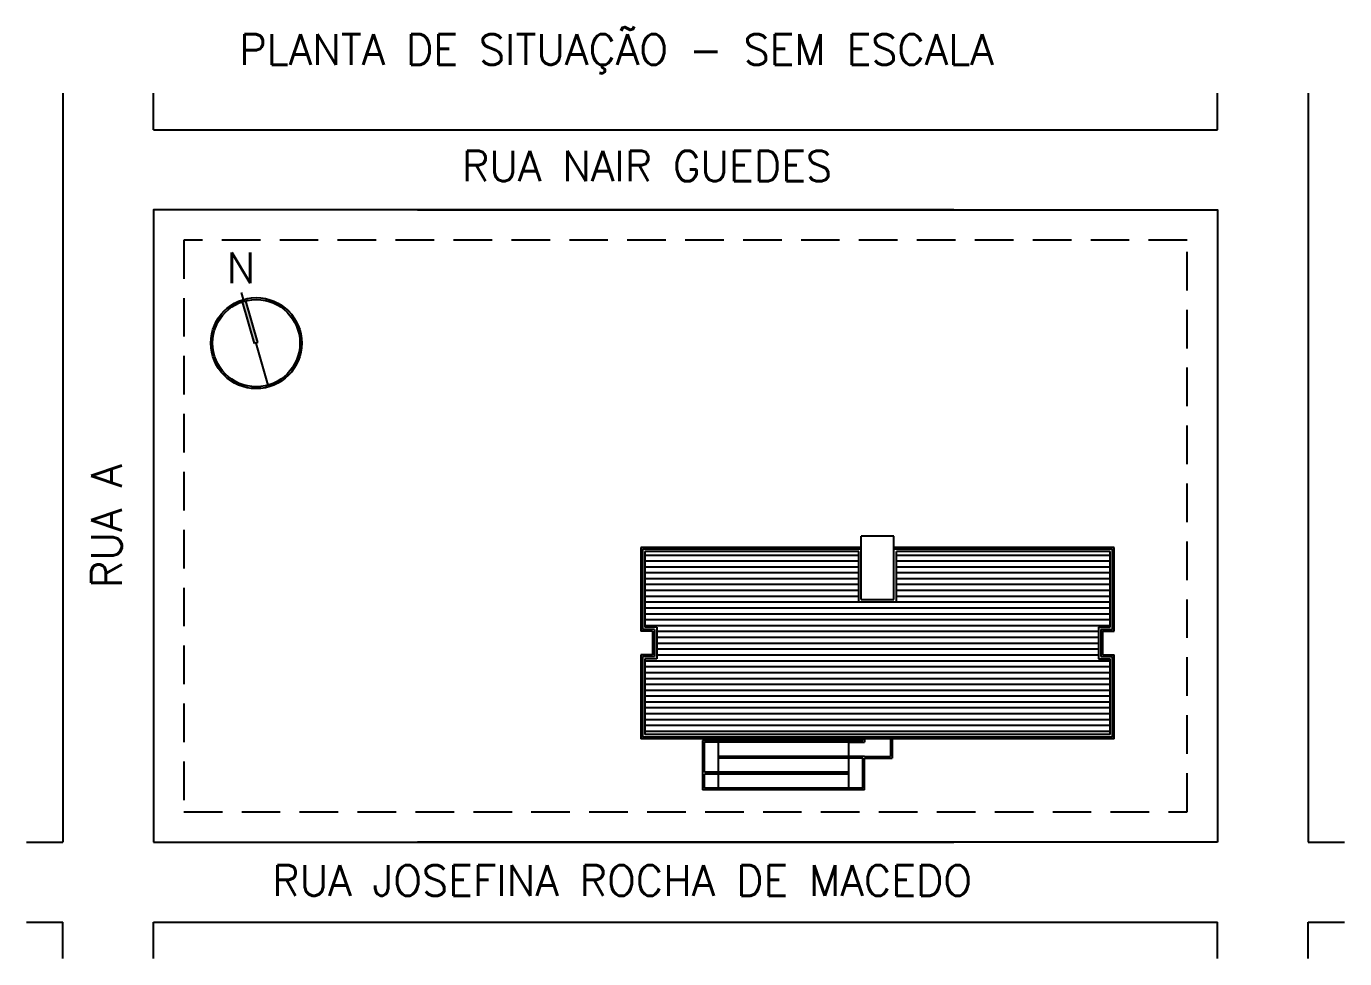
# Model space of a CAD drawing. Header units: millimetres. Extents: x 952 to 2017, y 419 to 1447.
# Drawn here: x 1030.62 to 1041.46, y 419.48 to 427.15 of the extents above; entities that cross this region are included whole.
import ezdxf

# ---------------------------------------------------------------- set-up
doc = ezdxf.new("R2010")
doc.units = ezdxf.units.MM
doc.linetypes.add('HIDDEN2', pattern=[4.7625, 3.175, -1.5875])
for name, color, linetype in [('can01', 1, 'Continuous'), ('can02', 2, 'Continuous'), ('can03', 3, 'Continuous'), ('G-TEX3', 3, 'Continuous'), ('pena 01', 1, 'Continuous'), ('pena01', 1, 'Continuous'), ('pena02', 2, 'Continuous')]:
    doc.layers.add(name, color=color, linetype=linetype)
doc.styles.add('ROMANS', font='romans', dxfattribs={"height": 0.18})

msp = doc.modelspace()

# ---------------------------------------------------------------- hatches: boundary and pattern name
at = {"layer": 'can03', "ltscale": 0.2}
msp.add_hatch(color=256, dxfattribs=at).paths.add_polyline_path([(1032.493, 424.539), (1032.522, 424.547), (1032.422, 424.892, 0.020913), (1032.394, 424.883)])

# ---------------------------------------------------------------- linework, layer by layer
at = {"layer": 'can01'}
for p, q in [((1030.918, 426.597), (1030.918, 420.44)), ((1031.662, 426.297), (1031.662, 426.597)), ((1040.412, 426.297), (1040.412, 426.597)), ((1041.156, 426.597), (1041.156, 420.44)), ((1030.618, 420.44), (1030.918, 420.44)), ((1041.156, 420.44), (1041.456, 420.44)), ((1030.618, 419.783), (1030.918, 419.783)), ((1030.918, 419.483), (1030.918, 419.783)), ((1031.662, 419.483), (1031.662, 419.783)), ((1040.412, 419.483), (1040.412, 419.783)), ((1041.156, 419.483), (1041.156, 419.783)), ((1041.156, 419.783), (1041.456, 419.783))]:
    msp.add_line(p, q, dxfattribs=at)
for points in [[(1031.662, 426.297), (1040.412, 426.297)], [(1038.242, 425.64), (1031.662, 425.64), (1031.662, 420.44)], [(1033.833, 425.64), (1040.412, 425.64), (1040.412, 420.44)], [(1031.662, 420.44), (1038.242, 420.44)], [(1040.412, 420.44), (1033.833, 420.44)], [(1031.662, 419.783), (1040.412, 419.783)]]:
    msp.add_lwpolyline(points, dxfattribs=at)
at = {"layer": 'can02'}
for p, q in [((1032.404, 424.902), (1032.387, 424.96)), ((1032.607, 424.198), (1032.508, 424.543))]:
    msp.add_line(p, q, dxfattribs=at)
for radius in [0.374, 0.359]:
    msp.add_circle((1032.508, 424.543), radius, dxfattribs=at)
at = {"layer": 'can03'}
for p, q in [((1032.493, 424.539), (1032.394, 424.883)), ((1032.522, 424.547), (1032.422, 424.892))]:
    msp.add_line(p, q, dxfattribs=at)
at = {"layer": 'can03', "ltscale": 0.2}
msp.add_line((1032.522, 424.547), (1032.493, 424.539), dxfattribs=at)
at = {"layer": 'pena 01', "linetype": 'HIDDEN2', "ltscale": 0.1}
msp.add_lwpolyline([(1031.912, 420.69), (1040.162, 420.69), (1040.162, 425.39), (1031.912, 425.39), (1031.912, 420.69)], dxfattribs=at)
at = {"layer": 'pena01'}
for p, q in [((1035.704, 422.83), (1035.704, 422.207)), ((1037.461, 422.83), (1035.704, 422.83)), ((1037.461, 422.415), (1037.461, 422.83)), ((1037.771, 422.415), (1037.771, 422.83)), ((1039.528, 422.83), (1037.771, 422.83)), ((1039.528, 422.207), (1039.528, 422.83)), ((1035.704, 422.801), (1037.461, 422.801)), ((1035.704, 422.753), (1037.461, 422.753)), ((1035.704, 422.705), (1037.461, 422.705)), ((1037.771, 422.801), (1039.528, 422.801)), ((1037.771, 422.753), (1039.528, 422.753)), ((1037.771, 422.705), (1039.528, 422.705)), ((1035.704, 422.656), (1037.461, 422.656)), ((1035.704, 422.608), (1037.461, 422.608)), ((1037.771, 422.656), (1039.528, 422.656)), ((1037.771, 422.608), (1039.528, 422.608)), ((1035.704, 422.56), (1037.461, 422.56)), ((1035.704, 422.512), (1037.461, 422.512)), ((1037.771, 422.56), (1039.528, 422.56)), ((1037.771, 422.512), (1039.528, 422.512)), ((1035.704, 422.463), (1037.461, 422.463)), ((1035.704, 422.415), (1037.461, 422.415)), ((1037.461, 422.415), (1037.771, 422.415)), ((1037.771, 422.463), (1039.528, 422.463)), ((1037.771, 422.415), (1039.528, 422.415)), ((1035.704, 422.367), (1039.528, 422.367)), ((1035.704, 422.318), (1039.528, 422.318)), ((1035.704, 422.27), (1039.528, 422.27)), ((1035.704, 422.222), (1039.528, 422.222)), ((1035.8, 422.207), (1035.704, 422.207)), ((1035.8, 422.207), (1035.8, 421.947)), ((1035.8, 422.174), (1039.432, 422.174)), ((1039.432, 422.207), (1039.528, 422.207)), ((1039.432, 422.207), (1039.432, 421.947)), ((1035.8, 422.125), (1039.432, 422.125)), ((1035.8, 422.077), (1039.432, 422.077)), ((1035.704, 421.947), (1035.704, 421.324)), ((1035.8, 421.947), (1035.704, 421.947)), ((1035.8, 422.029), (1039.432, 422.029)), ((1035.8, 421.98), (1039.432, 421.98)), ((1039.432, 421.947), (1039.528, 421.947)), ((1039.528, 421.324), (1039.528, 421.947)), ((1035.704, 421.932), (1039.528, 421.932)), ((1035.704, 421.884), (1039.528, 421.884)), ((1035.704, 421.836), (1039.528, 421.836)), ((1035.704, 421.787), (1039.528, 421.787)), ((1035.704, 421.739), (1039.528, 421.739)), ((1035.704, 421.691), (1039.528, 421.691)), ((1035.704, 421.642), (1039.528, 421.642)), ((1035.704, 421.594), (1039.528, 421.594)), ((1035.704, 421.546), (1039.528, 421.546)), ((1035.704, 421.498), (1039.528, 421.498)), ((1035.704, 421.449), (1039.528, 421.449)), ((1035.704, 421.401), (1039.528, 421.401)), ((1035.704, 421.353), (1039.528, 421.353)), ((1039.528, 421.324), (1035.704, 421.324)), ((1037.495, 421.29), (1037.495, 421.275)), ((1037.51, 421.29), (1037.51, 421.261)), ((1037.722, 421.29), (1037.722, 421.145)), ((1037.737, 421.29), (1037.737, 421.131)), ((1036.177, 421.275), (1037.379, 421.275)), ((1036.177, 421.275), (1036.177, 420.87)), ((1036.192, 421.015), (1036.192, 421.261)), ((1037.379, 421.261), (1036.192, 421.261)), ((1036.307, 421.145), (1036.307, 421.261)), ((1037.379, 421.275), (1037.495, 421.275)), ((1037.379, 421.261), (1037.51, 421.261)), ((1037.379, 421.145), (1037.379, 421.261)), ((1036.307, 421.131), (1036.307, 421.145)), ((1037.51, 421.145), (1036.307, 421.145)), ((1036.307, 421.015), (1036.307, 421.131)), ((1037.495, 421.131), (1036.307, 421.131)), ((1037.379, 421.015), (1037.379, 421.131)), ((1037.495, 420.884), (1037.495, 421.131)), ((1037.51, 421.145), (1037.722, 421.145)), ((1037.51, 420.87), (1037.51, 421.131)), ((1037.51, 421.131), (1037.737, 421.131)), ((1037.379, 421.015), (1036.192, 421.015)), ((1036.192, 420.884), (1036.192, 421)), ((1037.379, 421), (1036.192, 421)), ((1036.307, 420.884), (1036.307, 421)), ((1037.379, 421), (1037.379, 421.015)), ((1037.379, 420.884), (1037.379, 421)), ((1037.51, 420.87), (1036.177, 420.87)), ((1037.495, 420.884), (1036.192, 420.884))]:
    msp.add_line(p, q, dxfattribs=at)
at = {"layer": 'pena02'}
for p, q in [((1037.481, 422.434), (1037.481, 422.956)), ((1037.751, 422.956), (1037.481, 422.956)), ((1037.751, 422.434), (1037.751, 422.956)), ((1037.481, 422.864), (1035.67, 422.864)), ((1035.67, 422.864), (1035.67, 422.174)), ((1035.684, 422.85), (1035.684, 422.188)), ((1037.481, 422.85), (1035.684, 422.85)), ((1039.562, 422.864), (1037.751, 422.864)), ((1039.548, 422.85), (1037.751, 422.85)), ((1039.548, 422.188), (1039.548, 422.85)), ((1039.562, 422.174), (1039.562, 422.864)), ((1037.481, 422.434), (1037.751, 422.434)), ((1035.767, 422.174), (1035.67, 422.174)), ((1035.781, 422.188), (1035.684, 422.188)), ((1035.767, 422.174), (1035.767, 421.98)), ((1035.767, 422.174), (1035.767, 421.98)), ((1035.781, 422.188), (1035.781, 421.966)), ((1039.451, 422.188), (1039.451, 421.966)), ((1039.451, 422.188), (1039.548, 422.188)), ((1039.465, 422.174), (1039.562, 422.174)), ((1039.465, 422.174), (1039.465, 421.98)), ((1039.465, 422.174), (1039.465, 421.98)), ((1035.67, 421.98), (1035.67, 421.29)), ((1035.767, 421.98), (1035.67, 421.98)), ((1035.684, 421.966), (1035.684, 421.304)), ((1035.781, 421.966), (1035.684, 421.966)), ((1039.451, 421.966), (1039.548, 421.966)), ((1039.465, 421.98), (1039.562, 421.98)), ((1039.548, 421.304), (1039.548, 421.966)), ((1039.562, 421.29), (1039.562, 421.98)), ((1039.562, 421.29), (1035.67, 421.29)), ((1039.548, 421.304), (1035.684, 421.304))]:
    msp.add_line(p, q, dxfattribs=at)

# ---------------------------------------------------------------- texts
at = {"layer": 'G-TEX3', "style": 'ROMANS'}
for s, p in [('PLANTA DE SITUAÇÃO - SEM ESCALA', (1032.368, 426.832)), ('RUA NAIR GUEDES', (1034.199, 425.874)), ('N', (1032.264, 425.037)), ('RUA JOSEFINA ROCHA DE MACEDO', (1032.639, 420))]:
    msp.add_text(s, height=0.25, dxfattribs=at).set_placement(p)
msp.add_text('RUA A', height=0.25, rotation=90, dxfattribs=at).set_placement((1031.402, 422.53))

doc.saveas('drawing.dxf')
